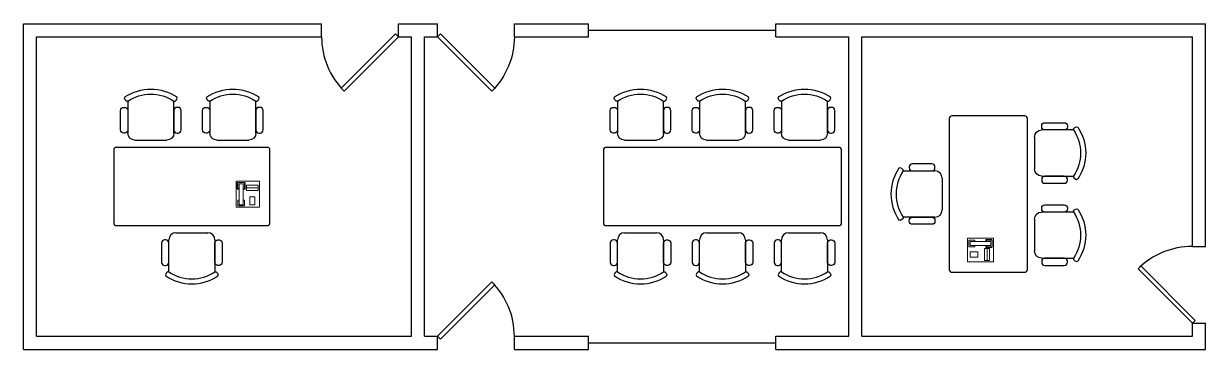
# Model space of a CAD drawing. Header units: centimetres. Extents: x 222 to 1375, y 280 to 598.
import ezdxf

# ---------------------------------------------------------------- set-up
doc = ezdxf.new("R2010")
doc.units = ezdxf.units.CM
for name, color, linetype in [('Door', 3, 'Continuous'), ('Furniture', 2, 'Continuous'), ('Glass', 6, 'Continuous'), ('Walls', 1, 'Continuous')]:
    doc.layers.add(name, color=color, linetype=linetype)
doc.layers.add('Equipment', color=4, linetype='Continuous', lineweight=15)

# ---------------------------------------------------------------- blocks, each defined once
blk = doc.blocks.new('Phone')
at = {"linetype": 'Continuous'}
for p, q in [((-11.43, -12.7), (-11.43, 12.7)), ((-11.43, 12.7), (11.43, 12.7)), ((11.43, 12.7), (11.43, -12.7)), ((-10.16, 11.43), (-10.16, 5.08)), ((-10.16, 5.08), (-8.255, 5.08)), ((-9.525, 11.43), (-9.525, 5.715)), ((-3.175, 11.43), (-9.525, 11.43)), ((-9.525, 5.715), (-8.255, 5.715)), ((-8.255, 10.16), (-8.255, -10.16)), ((-8.255, 10.16), (-4.445, 10.16)), ((-4.445, -10.16), (-4.445, 10.16)), ((-4.445, 5.715), (-3.175, 5.715)), ((-4.445, 5.08), (-2.54, 5.08)), ((-3.175, 5.715), (-3.175, 11.43)), ((-2.54, 5.08), (-2.54, 11.43)), ((10.16, 8.89), (-1.27, 8.89)), ((-1.27, 8.89), (-1.27, 3.81)), ((-1.27, 6.35), (10.16, 6.35)), ((-1.27, 3.81), (10.16, 3.81)), ((10.16, 3.81), (10.16, 8.89)), ((-9.525, -5.715), (-8.255, -5.715)), ((-9.525, -11.43), (-9.525, -5.715)), ((-3.175, -11.43), (-9.525, -11.43)), ((-8.255, -10.16), (-4.445, -10.16)), ((-4.445, -5.715), (-3.175, -5.715)), ((-3.175, -5.715), (-3.175, -11.43)), ((6.985, -2.54), (1.905, -2.54)), ((1.905, -2.54), (1.905, -10.16)), ((1.905, -10.16), (6.985, -10.16)), ((6.985, -10.16), (6.985, -2.54)), ((11.43, -12.7), (-11.43, -12.7))]:
    blk.add_line(p, q, dxfattribs=at)
blk = doc.blocks.new('Desk')
blk.add_lwpolyline([(-76.2, 2.5, 0.414214), (-73.7, 0), (73.7, 0, 0.414214), (76.2, 2.5), (76.2, 73.7, 0.414214), (73.7, 76.2), (-73.7, 76.2, 0.414214), (-76.2, 73.7)], format="xyb", close=True)
at = {"layer": 'Equipment'}
blk.add_blockref('Phone', (54.5, 30.5), dxfattribs=at)
blk = doc.blocks.new('Chair')
for p, q in [((-15.5, 0), (15.5, 0)), ((-22.5, -38), (-22.5, -7)), ((22.5, -7), (22.5, -38))]:
    blk.add_line(p, q)
for points in [[(-22.5, -10, 0.414214), (-25.5, -7), (-26.5, -7, 0.414214), (-29.5, -10), (-29.5, -29, 0.414214), (-26.5, -32), (-25.5, -32, 0.414214), (-22.5, -29)], [(22.5, -10, -0.414214), (25.5, -7), (26.5, -7, -0.414214), (29.5, -10), (29.5, -29, -0.414214), (26.5, -32), (25.5, -32, -0.414214), (22.5, -29)]]:
    blk.add_lwpolyline(points, format="xyb", close=True)
for centre, radius, start, end in [((-15.5, -7), 7, 90, 180), ((15.5, -7), 7, 0, 90), ((0, -4.7), 45.2, 235.9177, 304.0823), ((0, -4.7), 40.2, 235.9177, 304.0823)]:
    blk.add_arc(centre, radius, start, end)
for points in [[(-22.5, -38), (-23.9, -37.1), (-26.7, -41.2), (-25.3, -42.1)], [(22.5, -38), (23.9, -37.1), (26.7, -41.2), (25.3, -42.1)]]:
    blk.add_open_spline(points, degree=3)
blk = doc.blocks.new('Door')
at = {"color": 0}
blk.add_lwpolyline([(0, 0), (2.8, -2.8), (55.9, 50.2), (53, 53)], close=True, dxfattribs=at)
blk.add_arc((0, 0), 75, 0, 45, dxfattribs=at)

msp = doc.modelspace()

# ---------------------------------------------------------------- linework, layer by layer
at = {"layer": 'Door'}
msp.add_lwpolyline([(626.2, 293.1), (629, 290.3), (682.1, 343.3), (679.2, 346.1)], close=True, dxfattribs=at)
msp.add_arc((626.2, 293.1), 75, 0, 45, dxfattribs=at)
at = {"layer": 'Furniture'}
msp.add_lwpolyline([(788.1, 403.6, 0.414214), (790.7, 401.1), (1018, 401.1, 0.414214), (1020.5, 403.6), (1020.5, 474.7, 0.414214), (1018, 477.3), (790.7, 477.3, 0.414214), (788.1, 474.7)], format="xyb", close=True, dxfattribs=at)
at = {"layer": 'Glass'}
for p, q in [((773.5, 591.6), (956.4, 591.6)), ((773.5, 286.8), (956.4, 286.8))]:
    msp.add_line(p, q, dxfattribs=at)
at = {"layer": 'Walls'}
for p, q in [((222.3, 280.4), (222.3, 597.9)), ((222.3, 597.9), (513.1, 597.9)), ((513.1, 585.2), (513.1, 597.9)), ((588.1, 585.2), (588.1, 597.9)), ((588.1, 597.9), (626.2, 597.9)), ((626.2, 585.2), (626.2, 597.9)), ((701.2, 585.2), (701.2, 597.9)), ((701.2, 597.9), (773.5, 597.9)), ((773.5, 585.2), (773.5, 597.9)), ((956.4, 585.2), (956.4, 597.9)), ((956.4, 597.9), (1375.5, 597.9)), ((1375.5, 380.8), (1375.5, 597.9)), ((235, 293.1), (235, 585.2)), ((235, 585.2), (513.1, 585.2)), ((588.1, 585.2), (600.8, 585.2)), ((600.8, 293.1), (600.8, 585.2)), ((613.5, 293.1), (613.5, 585.2)), ((613.5, 585.2), (626.2, 585.2)), ((701.2, 585.2), (773.5, 585.2)), ((956.4, 585.2), (1027.5, 585.2)), ((1027.5, 293.1), (1027.5, 585.2)), ((1040.2, 293.1), (1040.2, 585.2)), ((1040.2, 585.2), (1362.8, 585.2)), ((1362.8, 380.8), (1362.8, 585.2)), ((1362.8, 380.8), (1375.5, 380.8)), ((1362.8, 293.1), (1362.8, 305.8)), ((1362.8, 305.8), (1375.5, 305.8)), ((1375.5, 280.4), (1375.5, 305.8)), ((235, 293.1), (600.8, 293.1)), ((613.5, 293.1), (626.2, 293.1)), ((626.2, 280.4), (626.2, 293.1)), ((701.2, 280.4), (701.2, 293.1)), ((701.2, 293.1), (773.5, 293.1)), ((773.5, 280.4), (773.5, 293.1)), ((956.4, 280.4), (956.4, 293.1)), ((956.4, 293.1), (1027.5, 293.1)), ((1040.2, 293.1), (1362.8, 293.1)), ((222.3, 280.4), (626.2, 280.4)), ((701.2, 280.4), (773.5, 280.4)), ((956.4, 280.4), (1375.5, 280.4))]:
    msp.add_line(p, q, dxfattribs=at)

# ---------------------------------------------------------------- block references
at = {"layer": 'Door'}
for p, rotation in [((588.1, 585.2), 180), ((1362.8, 305.8), 90)]:
    msp.add_blockref('Door', p, dxfattribs=dict(at, rotation=rotation))
at = {"layer": 'Door', "xscale": -1, "rotation": 180}
msp.add_blockref('Door', (626.2, 585.2), dxfattribs=at)
at = {"layer": 'Furniture', "xscale": -1}
for p, rotation in [((346.5, 484.3), 180), ((426.5, 484.3), 180), ((824.3, 484.3), 180), ((904.3, 484.3), 180), ((984.3, 484.3), 180), ((1208.8, 471.8), 90), ((1208.8, 391.8), 90)]:
    msp.add_blockref('Chair', p, dxfattribs=dict(at, rotation=rotation))
at = {"layer": 'Furniture', "rotation": 270}
for name, p in [('Desk', (1125.6, 431.8)), ('Chair', (1118.6, 431.8))]:
    msp.add_blockref(name, p, dxfattribs=at)
at = {"layer": 'Furniture'}
for name, p in [('Desk', (386.5, 401.1)), ('Chair', (386.5, 394.1)), ('Chair', (824.3, 394.1)), ('Chair', (904.3, 394.1)), ('Chair', (984.3, 394.1))]:
    msp.add_blockref(name, p, dxfattribs=at)

doc.saveas('drawing.dxf')
